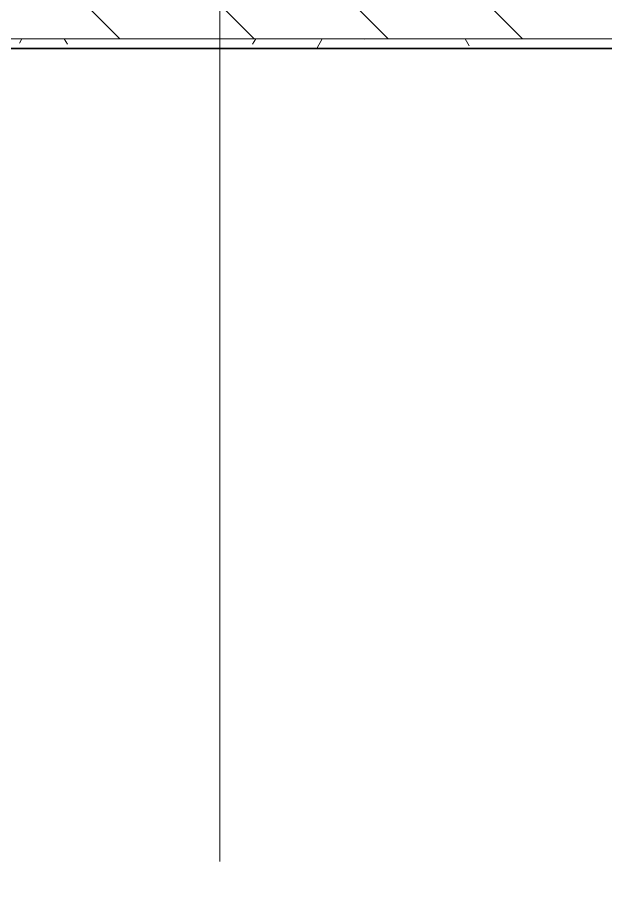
# Model space of a CAD drawing. Header units: millimetres. Extents: x -213547 to 415037, y -3642 to 106956.
# Drawn here: x 80298 to 81538, y 90797 to 92631 of the extents above; entities that cross this region are included whole.
import ezdxf

# ---------------------------------------------------------------- set-up
doc = ezdxf.new("R2010")
doc.units = ezdxf.units.MM
doc.linetypes.add('Осевая', pattern=[6350, 1270, -952.5, 3175, -952.5])
for name, color, linetype, lineweight in [('A-FLOR', 7, 'Continuous', 9), ('I-WALL', 7, 'Continuous', 5), ('Оси-2', 7, 'Осевая', 9)]:
    doc.layers.add(name, color=color, linetype=linetype, lineweight=lineweight)
doc.layers.add('A-WALL-1', color=9, linetype='Continuous', lineweight=5, true_color=0x808080)
doc.layers.add('A-WALL-FNSH-1', color=9, linetype='Continuous', lineweight=5, true_color=0x808080)

# ---------------------------------------------------------------- blocks, each defined once
blk = doc.blocks.new('1floor')
at = {"layer": 'I-WALL'}
h = blk.add_hatch(dxfattribs=at)
h.set_pattern_fill('FP_23', color=256, style=0, pattern_type=2)
h.set_pattern_definition([(135, (0, 0), (-141.42136, -141.42136), [])])
h.paths.add_polyline_path([(77279.8, 13400), (84700, 13400), (84700, 13600), (68650, 13600), (68650, 13400), (77221.6, 13400)])
h = blk.add_hatch(dxfattribs=at)
h.set_pattern_fill('FP_191', color=256, style=0, pattern_type=2)
h.set_pattern_definition([(0, (0, 0), (243.84, 60.96), [20.117, -162.763, 20.117, -162.763, -975.36]), (0, (0, 0), (243.84, 60.96), [-365.76, 20.117, -345.643, 20.117, -162.763, -426.72]), (0, (0, 0), (243.84, 60.96), [-914.4, 20.117, -101.803, 20.117, -284.683]), (120, (91.44, 30.48), (-174.71291, 180.691634), [20.117, -162.763, 20.117, -162.763, -975.36]), (120, (91.44, 30.48), (-174.71291, 180.691634), [-365.76, 20.117, -345.643, 20.117, -162.763, -426.72]), (120, (91.44, 30.48), (-174.71291, 180.691634), [-914.4, 20.117, -101.803, 20.117, -284.683]), (240, (121.92, 152.4), (-69.12709, -241.651634), [20.117, -162.763, 20.117, -162.763, -975.36]), (240, (121.92, 152.4), (-69.12709, -241.651634), [-365.76, 20.117, -345.643, 20.117, -162.763, -426.72]), (240, (121.92, 152.4), (-69.12709, -241.651634), [-914.4, 20.117, -101.803, 20.117, -284.683])])
h.paths.add_polyline_path([(81030, 13380), (82557, 13380), (82557, 13400), (77299.8, 13400), (77299.8, 13380), (80339.7, 13380)])
at = {"layer": 'A-FLOR'}
blk.add_line((77299.8, 13380), (82557, 13380), dxfattribs=at)
at = {"layer": 'A-WALL-1'}
for p, q in [((73620, 13400), (85110, 13400)), ((82557, 13400), (77279.8, 13400))]:
    blk.add_line(p, q, dxfattribs=at)
at = {"layer": 'A-WALL-FNSH-1'}
blk.add_line((77300.8, 13379), (82557, 13379), dxfattribs=at)
at = {"layer": 'Оси-2'}
blk.add_line((80660, 3093.7), (80660, 22390.1), dxfattribs=at)

msp = doc.modelspace()

# ---------------------------------------------------------------- block references
msp.add_blockref('1floor', (64.7, 79186.1))

doc.saveas('drawing.dxf')
